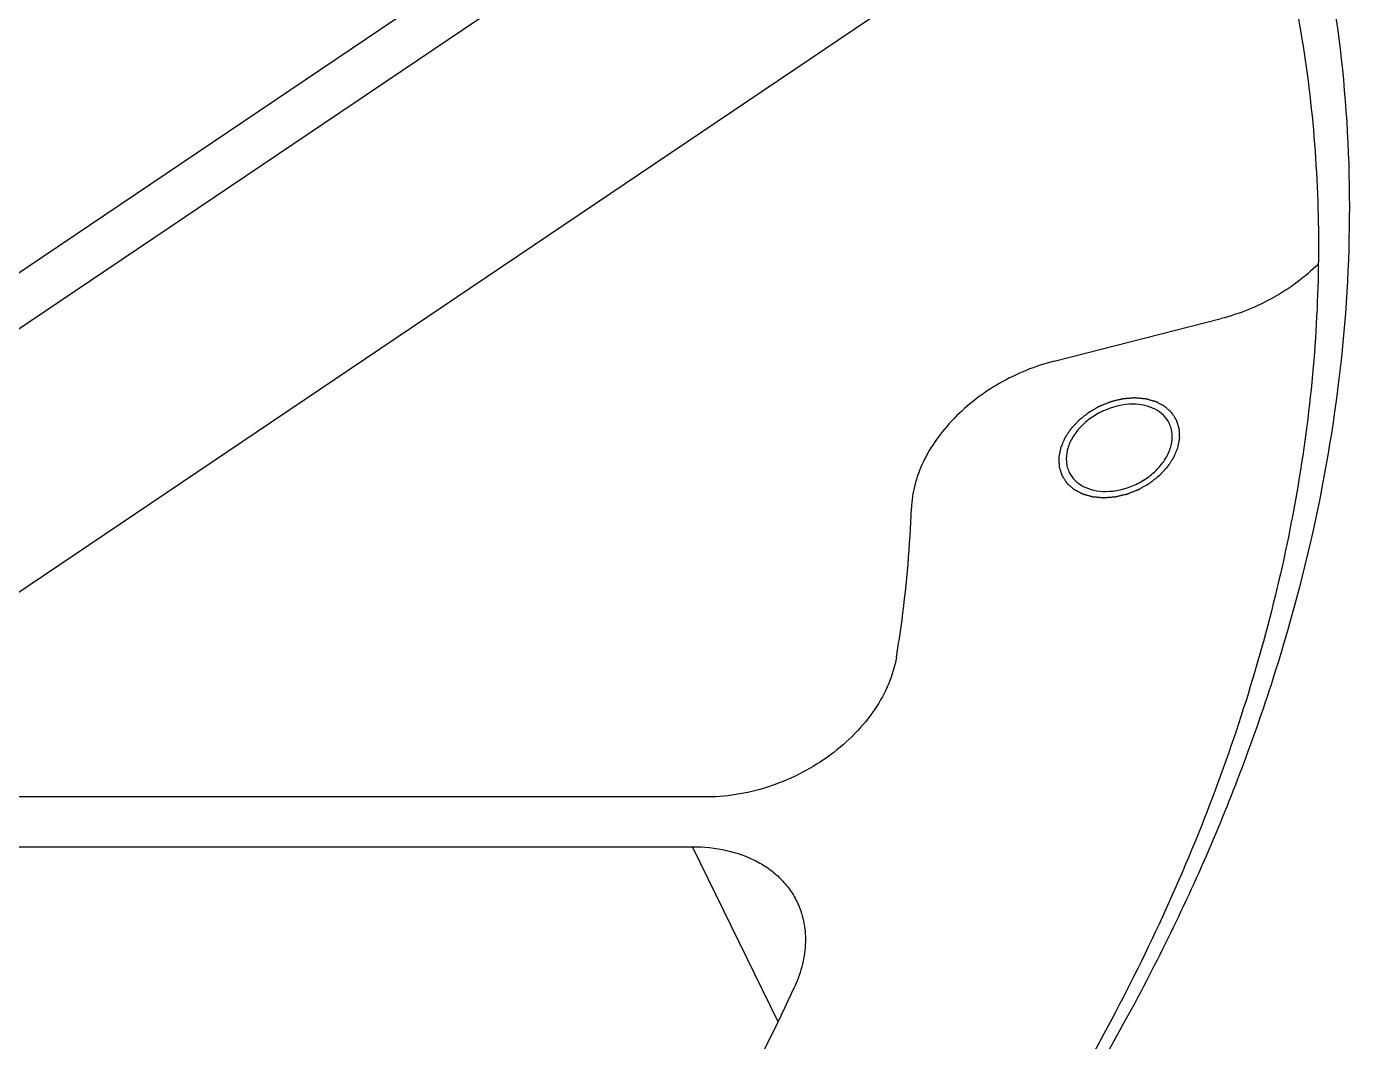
# Model space of a CAD drawing. Header units: millimetres. Extents: x 0 to 841, y 0 to 594.
# Drawn here: x 218.77 to 239.58, y 92 to 107.94 of the extents above; entities that cross this region are included whole.
import ezdxf

# ---------------------------------------------------------------- set-up
doc = ezdxf.new("R2010")
doc.units = ezdxf.units.MM
doc.header["$LTSCALE"] = 46.255
doc.layers.get('0').update_dxf_attribs({"linetype": 'CONTINUOUS'})
for name, color, linetype in [('03_ALL_AXES', 7, 'CONTINUOUS'), ('09_ALL_ROUNDS', 7, 'CONTINUOUS'), ('10_ALL_CHAMFER', 7, 'CONTINUOUS')]:
    doc.layers.add(name, color=color, linetype=linetype)

msp = doc.modelspace()

# ---------------------------------------------------------------- linework, layer by layer
at = {"color": 4}
for points in [[(236.865, 101.321), (236.868, 101.334), (236.871, 101.353), (236.876, 101.378), (236.88, 101.397), (236.884, 101.416), (236.887, 101.432), (236.889, 101.445), (236.891, 101.454), (236.893, 101.462), (236.894, 101.468), (236.894, 101.471), (236.895, 101.474), (236.895, 101.476), (236.895, 101.479), (236.894, 101.484), (236.894, 101.492), (236.893, 101.501), (236.893, 101.513), (236.892, 101.528), (236.891, 101.547), (236.891, 101.565), (236.89, 101.58), (236.889, 101.592), (236.889, 101.6), (236.889, 101.606), (236.888, 101.611), (236.888, 101.615), (236.888, 101.618), (236.888, 101.62), (236.887, 101.622), (236.886, 101.625), (236.885, 101.628), (236.884, 101.633), (236.882, 101.638), (236.88, 101.645), (236.876, 101.656), (236.872, 101.67), (236.867, 101.687), (236.861, 101.704), (236.857, 101.718), (236.853, 101.73), (236.851, 101.737), (236.849, 101.742), (236.848, 101.746), (236.847, 101.75), (236.846, 101.753), (236.846, 101.755), (236.844, 101.757), (236.843, 101.759), (236.84, 101.762), (236.838, 101.766), (236.835, 101.771), (236.831, 101.777), (236.824, 101.787), (236.816, 101.8), (236.806, 101.815), (236.796, 101.83), (236.788, 101.843), (236.781, 101.853), (236.777, 101.859), (236.774, 101.864), (236.772, 101.868), (236.77, 101.871), (236.768, 101.873), (236.767, 101.875), (236.765, 101.877), (236.763, 101.879), (236.76, 101.881), (236.756, 101.884), (236.752, 101.888), (236.746, 101.893), (236.737, 101.902), (236.726, 101.912), (236.712, 101.924), (236.699, 101.936), (236.687, 101.946), (236.678, 101.954), (236.671, 101.96), (236.666, 101.965), (236.662, 101.969), (236.659, 101.971), (236.658, 101.972), (236.656, 101.973), (236.653, 101.975), (236.648, 101.978), (236.641, 101.981), (236.632, 101.986), (236.621, 101.992), (236.607, 101.999), (236.59, 102.008), (236.573, 102.017), (236.559, 102.025), (236.547, 102.031), (236.539, 102.036), (236.532, 102.039), (236.527, 102.042), (236.524, 102.043), (236.522, 102.045), (236.519, 102.045), (236.516, 102.046), (236.51, 102.048), (236.502, 102.05), (236.492, 102.053), (236.479, 102.057), (236.462, 102.061), (236.443, 102.067), (236.423, 102.072), (236.406, 102.077), (236.393, 102.081), (236.383, 102.084), (236.375, 102.086), (236.369, 102.088), (236.366, 102.088), (236.364, 102.089), (236.361, 102.089), (236.357, 102.09), (236.351, 102.09), (236.341, 102.091), (236.33, 102.092), (236.316, 102.093), (236.297, 102.095), (236.275, 102.097), (236.253, 102.099), (236.234, 102.1), (236.22, 102.102), (236.208, 102.103), (236.199, 102.104), (236.193, 102.104), (236.189, 102.104), (236.186, 102.105), (236.183, 102.104), (236.18, 102.104), (236.173, 102.104), (236.163, 102.103), (236.152, 102.102), (236.137, 102.101), (236.117, 102.099), (236.095, 102.097), (236.072, 102.095), (236.052, 102.094), (236.037, 102.093), (236.026, 102.092), (236.016, 102.091), (236.009, 102.09), (236.006, 102.09), (236.003, 102.09), (236, 102.089), (235.996, 102.088), (235.989, 102.087), (235.98, 102.084), (235.968, 102.081), (235.952, 102.078), (235.933, 102.073), (235.91, 102.068), (235.887, 102.062), (235.867, 102.058), (235.852, 102.054), (235.84, 102.051), (235.831, 102.049), (235.824, 102.047), (235.82, 102.046), (235.817, 102.046), (235.814, 102.044), (235.81, 102.043), (235.804, 102.04), (235.794, 102.037), (235.783, 102.032), (235.768, 102.026), (235.749, 102.019), (235.727, 102.01), (235.704, 102.001), (235.685, 101.993), (235.67, 101.987), (235.659, 101.983), (235.649, 101.979), (235.643, 101.976), (235.639, 101.975), (235.636, 101.974), (235.633, 101.972), (235.63, 101.97), (235.624, 101.967), (235.615, 101.961), (235.604, 101.955), (235.59, 101.947), (235.572, 101.937), (235.55, 101.925), (235.529, 101.912), (235.511, 101.902), (235.496, 101.894), (235.486, 101.888), (235.477, 101.882), (235.47, 101.879), (235.467, 101.877), (235.464, 101.875), (235.462, 101.873), (235.459, 101.871), (235.453, 101.867), (235.445, 101.86), (235.436, 101.853), (235.423, 101.843), (235.408, 101.831), (235.389, 101.816), (235.37, 101.801), (235.354, 101.789), (235.342, 101.779), (235.332, 101.772), (235.324, 101.766), (235.319, 101.761), (235.316, 101.759), (235.313, 101.757), (235.312, 101.755), (235.309, 101.752), (235.304, 101.747), (235.298, 101.74), (235.29, 101.732), (235.279, 101.721), (235.266, 101.707), (235.25, 101.69), (235.234, 101.673), (235.221, 101.659), (235.211, 101.648), (235.203, 101.639), (235.196, 101.632), (235.192, 101.627), (235.189, 101.624), (235.187, 101.622), (235.185, 101.62), (235.183, 101.617), (235.18, 101.612), (235.175, 101.604), (235.169, 101.595), (235.16, 101.583), (235.15, 101.568), (235.138, 101.549), (235.126, 101.531), (235.116, 101.516), (235.107, 101.504), (235.101, 101.494), (235.096, 101.487), (235.093, 101.482), (235.091, 101.478), (235.089, 101.476), (235.088, 101.474), (235.087, 101.471), (235.084, 101.465), (235.081, 101.457), (235.077, 101.447), (235.071, 101.434), (235.064, 101.418), (235.053, 101.392), (235.04, 101.36), (235.029, 101.334), (235.023, 101.321)], [(235.023, 101.321), (235.021, 101.309), (235.017, 101.29), (235.012, 101.264), (235.008, 101.245), (235.005, 101.226), (235.002, 101.21), (234.999, 101.198), (234.997, 101.188), (234.996, 101.18), (234.995, 101.175), (234.994, 101.172), (234.994, 101.169), (234.994, 101.167), (234.994, 101.164), (234.994, 101.159), (234.995, 101.151), (234.995, 101.142), (234.996, 101.13), (234.996, 101.114), (234.997, 101.096), (234.998, 101.078), (234.999, 101.062), (234.999, 101.05), (234.999, 101.043), (235, 101.037), (235, 101.032), (235, 101.028), (235, 101.025), (235, 101.023), (235.001, 101.021), (235.002, 101.018), (235.003, 101.014), (235.004, 101.01), (235.006, 101.005), (235.008, 100.998), (235.012, 100.986), (235.016, 100.972), (235.022, 100.955), (235.027, 100.938), (235.032, 100.924), (235.035, 100.913), (235.037, 100.906), (235.039, 100.901), (235.04, 100.896), (235.042, 100.893), (235.042, 100.89), (235.043, 100.888), (235.044, 100.886), (235.046, 100.883), (235.048, 100.88), (235.05, 100.877), (235.054, 100.872), (235.058, 100.865), (235.064, 100.855), (235.073, 100.843), (235.082, 100.828), (235.092, 100.813), (235.1, 100.8), (235.107, 100.79), (235.111, 100.784), (235.114, 100.779), (235.117, 100.775), (235.119, 100.772), (235.121, 100.769), (235.122, 100.767), (235.123, 100.766), (235.126, 100.764), (235.129, 100.761), (235.132, 100.758), (235.137, 100.754), (235.142, 100.749), (235.151, 100.741), (235.163, 100.731), (235.176, 100.719), (235.19, 100.707), (235.201, 100.697), (235.21, 100.689), (235.217, 100.683), (235.223, 100.678), (235.227, 100.674), (235.229, 100.672), (235.231, 100.67), (235.233, 100.669), (235.236, 100.668), (235.241, 100.665), (235.248, 100.661), (235.256, 100.657), (235.268, 100.651), (235.282, 100.643), (235.299, 100.634), (235.316, 100.625), (235.33, 100.618), (235.341, 100.612), (235.35, 100.607), (235.357, 100.603), (235.362, 100.601), (235.365, 100.599), (235.367, 100.598), (235.369, 100.598), (235.373, 100.597), (235.378, 100.595), (235.387, 100.593), (235.396, 100.59), (235.41, 100.586), (235.426, 100.581), (235.446, 100.576), (235.466, 100.57), (235.482, 100.566), (235.495, 100.562), (235.505, 100.559), (235.513, 100.557), (235.519, 100.555), (235.522, 100.554), (235.525, 100.553), (235.528, 100.553), (235.531, 100.553), (235.538, 100.552), (235.547, 100.552), (235.558, 100.551), (235.573, 100.549), (235.591, 100.548), (235.614, 100.546), (235.636, 100.544), (235.654, 100.542), (235.669, 100.541), (235.68, 100.54), (235.689, 100.539), (235.696, 100.539), (235.699, 100.538), (235.702, 100.538), (235.705, 100.538), (235.709, 100.539), (235.716, 100.539), (235.725, 100.54), (235.737, 100.541), (235.752, 100.542), (235.771, 100.544), (235.794, 100.545), (235.817, 100.547), (235.836, 100.549), (235.851, 100.55), (235.863, 100.551), (235.872, 100.552), (235.879, 100.552), (235.883, 100.553), (235.886, 100.553), (235.889, 100.554), (235.892, 100.555), (235.899, 100.556), (235.909, 100.558), (235.92, 100.561), (235.936, 100.565), (235.955, 100.57), (235.979, 100.575), (236.002, 100.581), (236.021, 100.585), (236.037, 100.589), (236.048, 100.592), (236.058, 100.594), (236.065, 100.596), (236.068, 100.596), (236.071, 100.597), (236.074, 100.598), (236.078, 100.6), (236.085, 100.602), (236.094, 100.606), (236.105, 100.611), (236.12, 100.617), (236.139, 100.624), (236.162, 100.633), (236.184, 100.642), (236.203, 100.649), (236.218, 100.655), (236.23, 100.66), (236.239, 100.664), (236.246, 100.666), (236.249, 100.668), (236.252, 100.669), (236.255, 100.67), (236.259, 100.672), (236.265, 100.676), (236.274, 100.681), (236.285, 100.687), (236.299, 100.696), (236.317, 100.706), (236.338, 100.718), (236.36, 100.731), (236.378, 100.741), (236.392, 100.749), (236.403, 100.755), (236.412, 100.76), (236.418, 100.764), (236.422, 100.766), (236.424, 100.767), (236.427, 100.769), (236.43, 100.772), (236.435, 100.776), (236.443, 100.782), (236.453, 100.79), (236.465, 100.799), (236.481, 100.812), (236.5, 100.827), (236.518, 100.841), (236.534, 100.854), (236.547, 100.863), (236.556, 100.871), (236.564, 100.877), (236.569, 100.881), (236.573, 100.884), (236.575, 100.886), (236.577, 100.888), (236.58, 100.89), (236.584, 100.895), (236.591, 100.902), (236.599, 100.911), (236.609, 100.922), (236.622, 100.936), (236.638, 100.953), (236.654, 100.97), (236.667, 100.984), (236.678, 100.995), (236.686, 101.003), (236.692, 101.011), (236.697, 101.015), (236.7, 101.018), (236.702, 101.02), (236.703, 101.023), (236.705, 101.026), (236.709, 101.031), (236.714, 101.039), (236.72, 101.048), (236.728, 101.06), (236.738, 101.075), (236.75, 101.093), (236.763, 101.112), (236.773, 101.127), (236.781, 101.139), (236.787, 101.148), (236.792, 101.156), (236.796, 101.161), (236.798, 101.164), (236.799, 101.166), (236.8, 101.169), (236.802, 101.172), (236.804, 101.178), (236.808, 101.186), (236.812, 101.196), (236.817, 101.208), (236.824, 101.225), (236.835, 101.25), (236.849, 101.283), (236.86, 101.308), (236.865, 101.321)]]:
    msp.add_open_spline(points, degree=3, knots=[0, 0, 0, 0, 0.015625, 0.023438, 0.03125, 0.039062, 0.046875, 0.050781, 0.054688, 0.058594, 0.060547, 0.061523, 0.0625, 0.063477, 0.064453, 0.066406, 0.070312, 0.074219, 0.078125, 0.085938, 0.09375, 0.101562, 0.109375, 0.113281, 0.117188, 0.119141, 0.121094, 0.123047, 0.124023, 0.125, 0.125977, 0.126953, 0.128906, 0.130859, 0.132812, 0.136719, 0.140625, 0.148438, 0.15625, 0.164062, 0.171875, 0.175781, 0.179688, 0.181641, 0.183594, 0.185547, 0.186523, 0.1875, 0.188477, 0.189453, 0.191406, 0.193359, 0.195312, 0.199219, 0.203125, 0.210938, 0.21875, 0.226562, 0.234375, 0.238281, 0.242188, 0.244141, 0.246094, 0.248047, 0.249023, 0.25, 0.250977, 0.251953, 0.253906, 0.255859, 0.257812, 0.261719, 0.265625, 0.273438, 0.28125, 0.289062, 0.296875, 0.300781, 0.304688, 0.308594, 0.310547, 0.311523, 0.3125, 0.313477, 0.314453, 0.316406, 0.320312, 0.324219, 0.328125, 0.335938, 0.34375, 0.351562, 0.359375, 0.363281, 0.367188, 0.371094, 0.373047, 0.374023, 0.375, 0.375977, 0.376953, 0.378906, 0.382812, 0.386719, 0.390625, 0.398438, 0.40625, 0.414062, 0.421875, 0.425781, 0.429688, 0.433594, 0.435547, 0.436523, 0.4375, 0.438477, 0.439453, 0.441406, 0.445312, 0.449219, 0.453125, 0.460938, 0.46875, 0.476562, 0.484375, 0.488281, 0.492188, 0.496094, 0.498047, 0.499023, 0.5, 0.500977, 0.501953, 0.503906, 0.507812, 0.511719, 0.515625, 0.523438, 0.53125, 0.539062, 0.546875, 0.550781, 0.554688, 0.558594, 0.560547, 0.561523, 0.5625, 0.563477, 0.564453, 0.566406, 0.570312, 0.574219, 0.578125, 0.585938, 0.59375, 0.601562, 0.609375, 0.613281, 0.617188, 0.621094, 0.623047, 0.624023, 0.625, 0.625977, 0.626953, 0.628906, 0.632812, 0.636719, 0.640625, 0.648438, 0.65625, 0.664062, 0.671875, 0.675781, 0.679688, 0.683594, 0.685547, 0.686523, 0.6875, 0.688477, 0.689453, 0.691406, 0.695312, 0.699219, 0.703125, 0.710938, 0.71875, 0.726562, 0.734375, 0.738281, 0.742188, 0.746094, 0.748047, 0.749023, 0.75, 0.750977, 0.751953, 0.753906, 0.757812, 0.761719, 0.765625, 0.773438, 0.78125, 0.789062, 0.796875, 0.800781, 0.804688, 0.808594, 0.810547, 0.811523, 0.8125, 0.813477, 0.814453, 0.816406, 0.820312, 0.824219, 0.828125, 0.835938, 0.84375, 0.851562, 0.859375, 0.863281, 0.867188, 0.871094, 0.873047, 0.874023, 0.875, 0.875977, 0.876953, 0.878906, 0.882812, 0.886719, 0.890625, 0.898438, 0.90625, 0.914062, 0.921875, 0.925781, 0.929688, 0.933594, 0.935547, 0.936523, 0.9375, 0.938477, 0.939453, 0.941406, 0.945312, 0.949219, 0.953125, 0.960938, 0.96875, 0.984375, 1, 1, 1, 1], dxfattribs=at)
at = {"layer": '03_ALL_AXES', "color": 7}
for points, knots in [([(236.156, 102.007), (236.004, 102.007), (235.771, 101.952), (235.502, 101.8), (235.328, 101.651), (235.198, 101.478), (235.12, 101.292), (235.105, 101.133), (235.126, 101.016), (235.146, 100.962), (235.159, 100.936)], [0, 0, 0, 0, 0.269823, 0.409249, 0.54487, 0.672634, 0.790212, 0.897973, 0.949402, 1, 1, 1, 1]), ([(236.73, 101.707), (236.707, 101.753), (236.644, 101.84), (236.508, 101.936), (236.341, 101.995), (236.219, 102.007), (236.156, 102.007)], [0, 0, 0, 0, 0.226855, 0.465046, 0.722054, 1, 1, 1, 1]), ([(235.732, 100.636), (235.885, 100.636), (236.118, 100.691), (236.387, 100.843), (236.56, 100.992), (236.691, 101.165), (236.769, 101.351), (236.784, 101.51), (236.763, 101.627), (236.742, 101.681), (236.73, 101.707)], [0, 0, 0, 0, 0.269823, 0.409249, 0.54487, 0.672634, 0.790212, 0.897973, 0.949402, 1, 1, 1, 1]), ([(235.159, 100.936), (235.181, 100.89), (235.245, 100.803), (235.38, 100.706), (235.548, 100.648), (235.669, 100.636), (235.732, 100.636)], [0, 0, 0, 0, 0.226855, 0.465046, 0.722054, 1, 1, 1, 1])]:
    msp.add_open_spline(points, degree=3, knots=knots, dxfattribs=at)
at = {"layer": '09_ALL_ROUNDS', "color": 7}
for p, q in [((233.079, 113.787), (212.214, 99.735)), ((212.694, 99.181), (233.559, 113.233)), ((214.219, 96.073), (235.084, 110.125)), ((234.921, 102.683), (237.544, 103.351)), ((229.478, 95.838), (213.289, 95.838)), ((213.047, 95.055), (229.236, 95.055))]:
    msp.add_line(p, q, dxfattribs=at)
at = {"layer": '09_ALL_ROUNDS', "color": 4}
msp.add_line((230.585, 92.306), (229.236, 95.055), dxfattribs=at)
at = {"layer": '09_ALL_ROUNDS', "color": 7}
for points, knots in [([(239.073, 104.208), (238.865, 104.002), (238.385, 103.647), (237.832, 103.424), (237.544, 103.351)], [0, 0, 0, 0, 0.496773, 1, 1, 1, 1]), ([(234.921, 102.683), (234.623, 102.607), (234.19, 102.43), (233.68, 102.091), (233.344, 101.793), (233.066, 101.462), (232.855, 101.108), (232.719, 100.744), (232.681, 100.494), (232.677, 100.373)], [0, 0, 0, 0, 0.269199, 0.403624, 0.534852, 0.661047, 0.780883, 0.893758, 1, 1, 1, 1]), ([(232.442, 98.031), (232.475, 98.227), (232.591, 99.003), (232.658, 99.787), (232.677, 100.373)], [0, 0, 0, 0, 0.253193, 1, 1, 1, 1]), ([(232.442, 98.031), (232.418, 97.89), (232.332, 97.602), (232.108, 97.197), (231.796, 96.819), (231.41, 96.484), (230.965, 96.207), (230.332, 95.934), (229.816, 95.838), (229.478, 95.838)], [0, 0, 0, 0, 0.108734, 0.225251, 0.34901, 0.478381, 0.611001, 0.744115, 1, 1, 1, 1]), ([(229.236, 95.055), (229.416, 95.055), (229.764, 95.02), (230.17, 94.878), (230.445, 94.71), (230.62, 94.561), (230.767, 94.391), (230.843, 94.264), (230.875, 94.198)], [0, 0, 0, 0, 0.277539, 0.534172, 0.655418, 0.772692, 0.887099, 1, 1, 1, 1]), ([(230.875, 94.198), (230.923, 94.101), (230.995, 93.891), (231.024, 93.553), (230.975, 93.202), (230.895, 92.974), (230.844, 92.861)], [0, 0, 0, 0, 0.235231, 0.477106, 0.730955, 1, 1, 1, 1]), ([(229.633, 90.52), (229.745, 90.712), (230.179, 91.477), (230.574, 92.263), (230.844, 92.861)], [0, 0, 0, 0, 0.253323, 1, 1, 1, 1])]:
    msp.add_open_spline(points, degree=3, knots=knots, dxfattribs=at)
at = {"layer": '10_ALL_CHAMFER', "color": 7}
for points, knots in [([(213.991, 126.133), (216.099, 126.133), (219.227, 125.88), (222.751, 125.082), (224.649, 124.499), (226.455, 123.84), (228.592, 122.863), (230.954, 121.439), (233.071, 119.787), (234.919, 117.921), (236.481, 115.86), (237.741, 113.624), (238.685, 111.236), (239.305, 108.72), (239.594, 106.1), (239.55, 103.404), (239.176, 100.658), (238.596, 98.368), (237.976, 96.537), (237.241, 94.682), (236.124, 92.381), (234.499, 89.696), (232.594, 87.092), (230.427, 84.592), (228.02, 82.221), (225.394, 80), (222.576, 77.952), (219.592, 76.095), (215.437, 73.902), (211.071, 72.158), (206.588, 70.91), (202.151, 70.02), (198.782, 69.733), (196.562, 69.733)], [0, 0, 0, 0, 0.064582, 0.095464, 0.11054, 0.125372, 0.154318, 0.182381, 0.209676, 0.236357, 0.262613, 0.288661, 0.314727, 0.341041, 0.367812, 0.395227, 0.423431, 0.452532, 0.467446, 0.482605, 0.513652, 0.545669, 0.578606, 0.612385, 0.646899, 0.682024, 0.717618, 0.753526, 0.789586, 0.861453, 0.896979, 0.932011, 1, 1, 1, 1]), ([(237.151, 112.996), (237.404, 112.48), (237.863, 111.422), (238.401, 109.772), (238.788, 108.065), (239.022, 106.31), (239.101, 104.515), (239.026, 102.688), (238.797, 100.838), (238.282, 98.324), (237.247, 95.163), (235.441, 91.461), (233.091, 87.872), (230.24, 84.462), (226.94, 81.289), (223.251, 78.412), (219.241, 75.882), (214.981, 73.743), (210.549, 72.036), (206.024, 70.792), (201.49, 70.031), (198.463, 69.854), (196.973, 69.854)], [0, 0, 0, 0, 0.025192, 0.05049, 0.075997, 0.101808, 0.128011, 0.154682, 0.181887, 0.209676, 0.267106, 0.327156, 0.389771, 0.454727, 0.521659, 0.590095, 0.659487, 0.729242, 0.798747, 0.867402, 0.934649, 1, 1, 1, 1])]:
    msp.add_open_spline(points, degree=3, knots=knots, dxfattribs=at)

doc.saveas('drawing.dxf')
